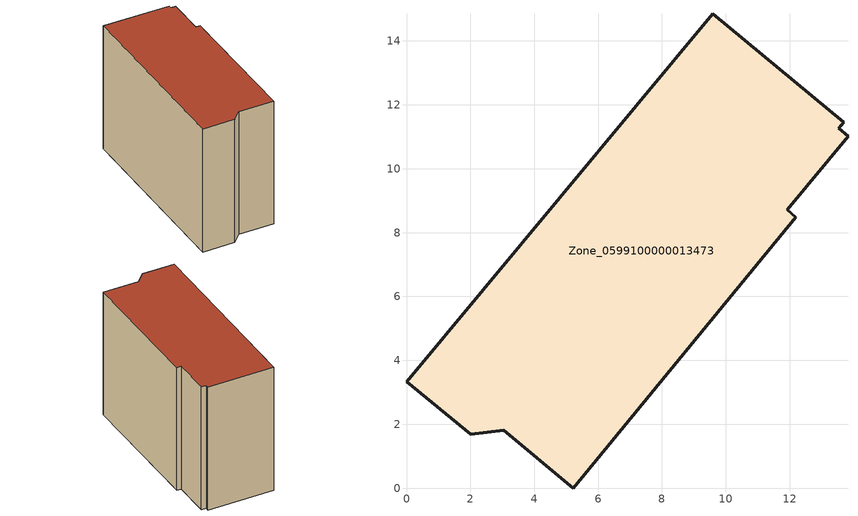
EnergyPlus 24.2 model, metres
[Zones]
Zone_0599100000013473
 floor ground (C_G): 2.02,1.69 0,3.34 9.59,14.85 13.69,11.45 13.53,11.26 13.82,11.02 11.92,8.72 12.19,8.49 5.23,0 3.04,1.81 z0
 wall outside (C_F): 11.92,8.72 13.82,11.02 13.53,11.26 13.69,11.45 9.59,14.85 0,3.34 2.02,1.69 3.04,1.81 5.23,0 12.19,8.49 11.92,8.72 z0:10.48
 roof outside (C_R): 5.23,0 12.19,8.49 11.92,8.72 13.82,11.02 13.53,11.26 13.69,11.45 9.59,14.85 0,3.34 2.02,1.69 3.04,1.81 z10.48
[BUILDING]
Pand.0599100000013473: North Axis=0; Terrain=City; Loads Convergence Tolerance Value=0.04; Temperature Convergence Tolerance Value=0.4; Solar Distribution=FullExterior; Maximum Number of Warmup Days=25; Minimum Number of Warmup Days=1
[Site:Location]
Rotterdam.The.Hague.AP_ZH_NLD Design_Conditions: Latitude=51.96; Longitude=4.45; Time Zone=1; Elevation=-4.5
[SITE:GROUNDTEMPERATURE:BUILDINGSURFACE]
18, 18, 18, 18, 18, 18, 18, 18, 18, 18, 18, 18
[MATERIAL] Thermal Absorptance=0.9; Solar Absorptance=0.7; Visible Absorptance=0.7
Name | Roughness | Thickness | Conductivity | Density | Specific Heat
G.TI.1946 | MediumSmooth | 0.15 | 1 | 540 | 1210
F.TI.1946 | Rough | 0.3 | 0.857143 | 1920 | 840
R.TI.1946 | MediumRough | 0.2 | 0.1 | 1500 | 1000
[CONSTRUCTION]
C_G: G.TI.1946
C_F: F.TI.1946
C_R: R.TI.1946
[ZONE]
Zone_0599100000013473: Type=1; Multiplier=1; Ceiling Height=Autocalculate; Volume=Autocalculate; Floor Area=autocalculate; Part of Total Floor Area=Yes
[ZONEINFILTRATION:DESIGNFLOWRATE]
Infil_Zone_0599100000013473: Zone or ZoneList or Space or SpaceList=Zone_0599100000013473; Schedule=AlwaysOn; Design Flow Rate Calculation Method=Flow/Area; Flow Rate per Floor Area=0.003; Constant Term Coefficient=1; Temperature Term Coefficient=0; Velocity Term Coefficient=0; Velocity Squared Term Coefficient=0
[HVACTEMPLATE:ZONE:IDEALLOADSAIRSYSTEM]
Zone_0599100000013473: Maximum Heating Supply Air Temperature=50; Minimum Cooling Supply Air Temperature=13; Maximum Heating Supply Air Humidity Ratio=0.0156; Minimum Cooling Supply Air Humidity Ratio=0.0077; Heating Limit=NoLimit; Cooling Limit=NoLimit; Dehumidification Control Type=ConstantSensibleHeatRatio; Cooling Sensible Heat Ratio=0.7; Dehumidification Setpoint=60; Humidification Control Type=None; Humidification Setpoint=30; Outdoor Air Method=None; Outdoor Air Flow Rate per Person=0.00944; Outdoor Air Flow Rate per Zone Floor Area=0; Outdoor Air Flow Rate per Zone=0; Demand Controlled Ventilation Type=None; Outdoor Air Economizer Type=NoEconomizer; Heat Recovery Type=None; Sensible Heat Recovery Effectiveness=0.7; Latent Heat Recovery Effectiveness=0.65
[ZONECONTROL:THERMOSTAT]
ThermostatControl_Zone_0599100000013473: Zone or ZoneList=Zone_0599100000013473; Control Type Schedule=DualSetpointControlType; Control 1=Thermostat_Zone_0599100000013473; Temperature Difference Between Cutout And Setpoint=0
[THERMOSTATSETPOINT:DUALSETPOINT]
Thermostat_Zone_0599100000013473: Heating Setpoint Temperature Schedule=HeatingSetpoint_Zone_0599100000013473; Cooling Setpoint Temperature Schedule=CoolingSetpoint_Zone_0599100000013473
[SCHEDULE:COMPACT]
HeatingSetpoint_Zone_0599100000013473: Through: 12/31, For: AllDays, Until: 24:00, 21
CoolingSetpoint_Zone_0599100000013473: Through: 12/31, For: AllDays, Until: 24:00, 24
DualSetpointControlType: Through: 12/31, For: AllDays, Until: 24:00, 4
AlwaysOn: Through: 12/31, For: AllDays, Until: 24:00, 1
